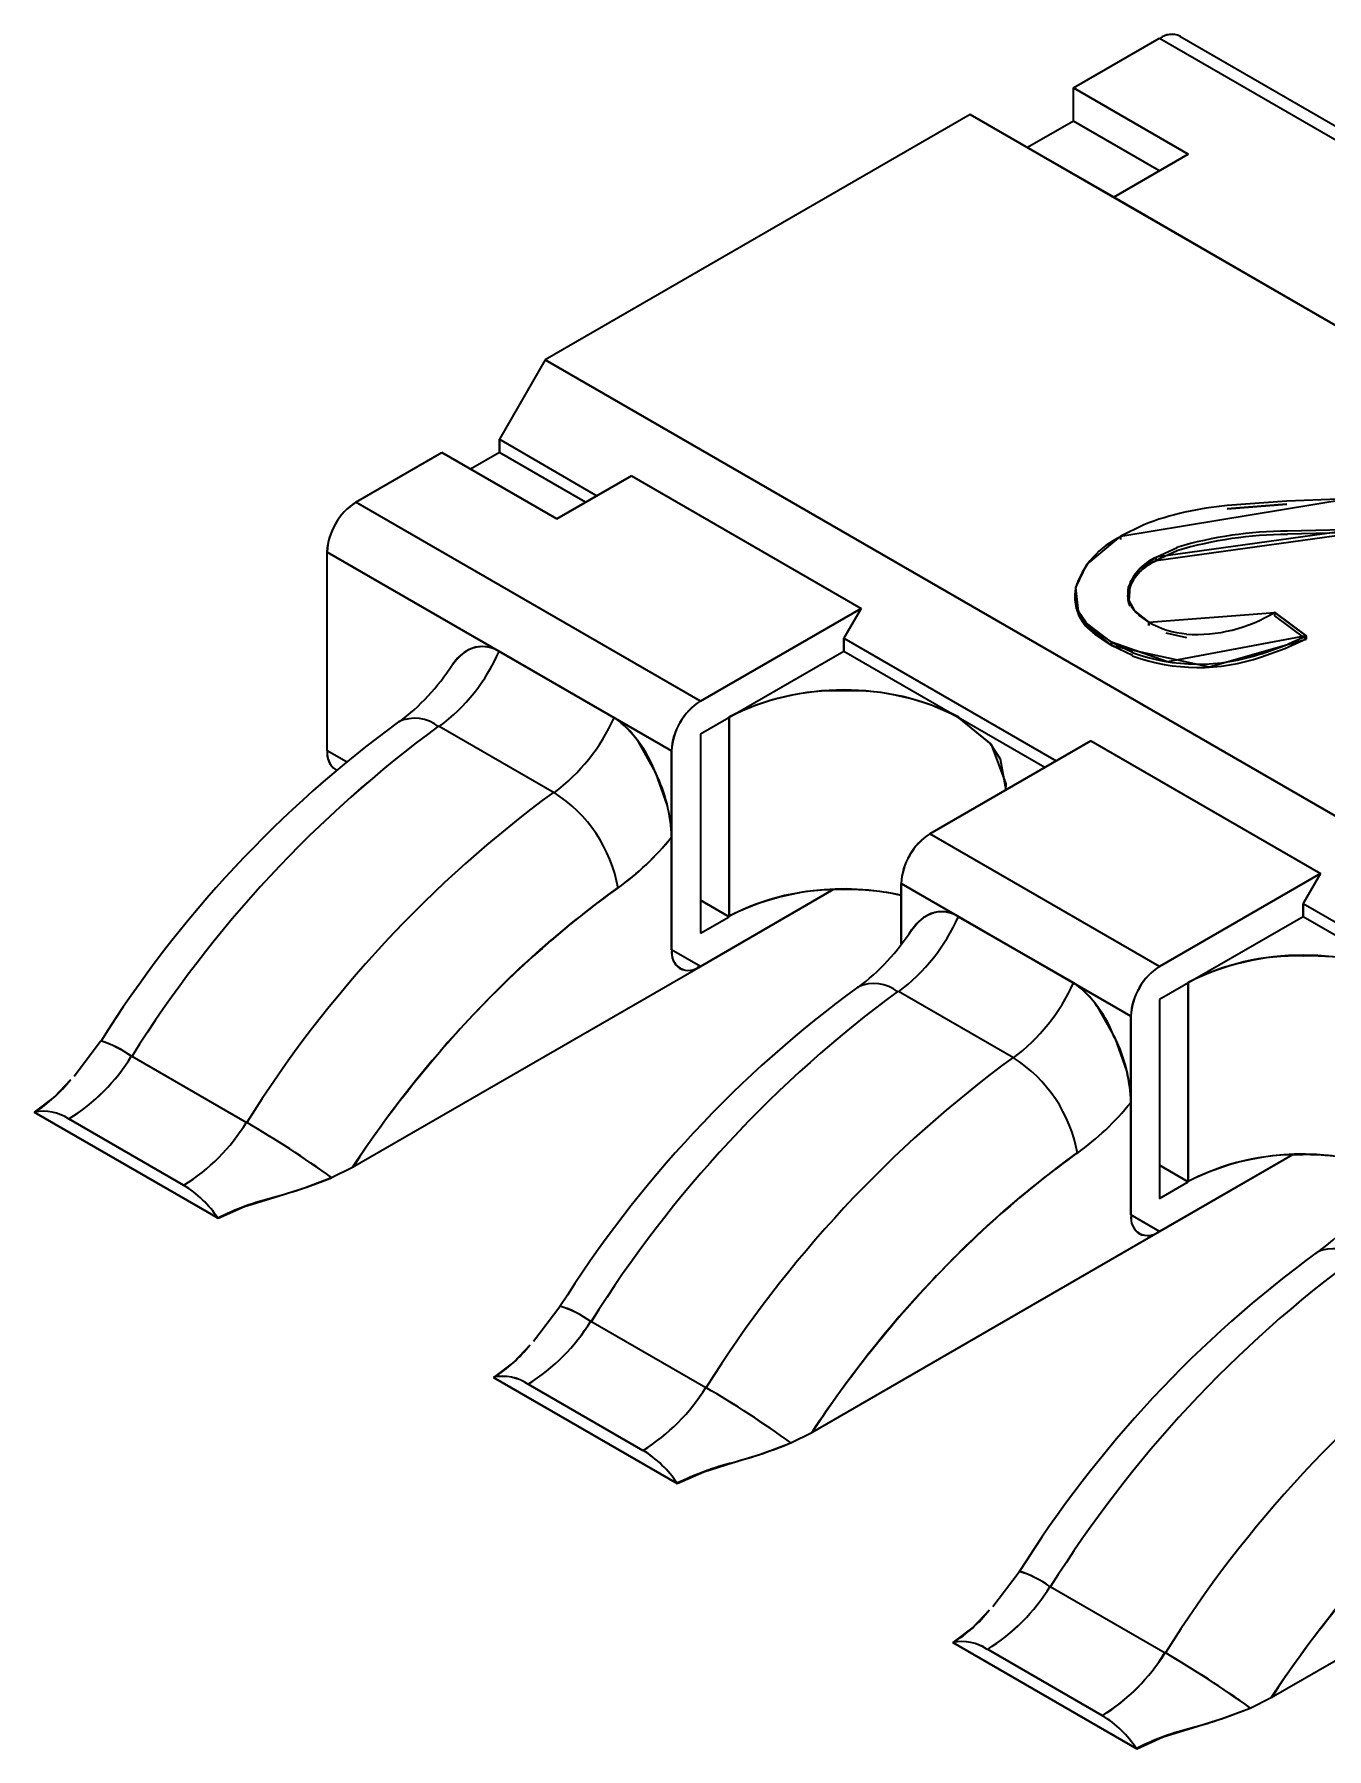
# Model space of a CAD drawing. Extents: x 146 to 1134, y 78 to 926.
# Drawn here: x 800.978 to 802.57, y 853.263 to 855.375 of the extents above; entities that cross this region are included whole.
import ezdxf

# ---------------------------------------------------------------- set-up
doc = ezdxf.new("R2010")
doc.units = 0

msp = doc.modelspace()

# ---------------------------------------------------------------- linework, layer by layer
at = {"color": 7, "lineweight": 35, "ltscale": 0.003062}
for p, q in [((802.2581, 855.3087), (802.3641, 855.3699)), ((802.2581, 855.3087), (802.3641, 855.3699)), ((802.3641, 855.2066), (802.2581, 855.2678)), ((802.3641, 855.2066), (802.2581, 855.2678)), ((801.3742, 854.7983), (801.4803, 854.8596)), ((801.3742, 854.7983), (801.4803, 854.8596)), ((801.657, 854.7983), (801.551, 854.8596)), ((801.657, 854.7983), (801.551, 854.8596))]:
    msp.add_line(p, q, dxfattribs=at)
at = {"color": 7, "lineweight": 35, "ltscale": 0.012247}
for p, q in [((802.3641, 855.3699), (802.7884, 855.1249)), ((802.3641, 855.3699), (802.7884, 855.1249)), ((802.3892, 855.3724), (802.8134, 855.1274)), ((801.7985, 854.5534), (801.3742, 854.7983)), ((801.7985, 854.5534), (801.3742, 854.7983)), ((801.3389, 854.7371), (801.7631, 854.4922)), ((801.7631, 854.4922), (801.3389, 854.7371))]:
    msp.add_line(p, q, dxfattribs=at)
at = {"color": 7, "lineweight": 35, "ltscale": 0.004083}
for p, q in [((802.3995, 855.227), (802.2581, 855.3087)), ((802.2581, 855.3087), (802.3995, 855.227)), ((801.6924, 854.533), (801.551, 854.6146)), ((801.551, 854.6146), (801.6924, 854.533)), ((801.6183, 854.4407), (801.4769, 854.5224)), ((801.6183, 854.4407), (801.4769, 854.5224)), ((802.2581, 854.2064), (802.1166, 854.288)), ((802.1166, 854.288), (802.2581, 854.2064)), ((802.184, 854.1141), (802.0425, 854.1958)), ((802.184, 854.1141), (802.0425, 854.1958)), ((801.0981, 854.1164), (801.2395, 854.0347)), ((801.0981, 854.1164), (801.2395, 854.0347)), ((801.0206, 854.039), (801.162, 853.9573)), ((801.162, 853.9573), (801.0206, 854.039)), ((801.6638, 853.7898), (801.8052, 853.7081)), ((801.6638, 853.7898), (801.8052, 853.7081)), ((801.5863, 853.7124), (801.7277, 853.6307)), ((801.7277, 853.6307), (801.5863, 853.7124)), ((802.2295, 853.4632), (802.3709, 853.3815)), ((802.2295, 853.4632), (802.3709, 853.3815)), ((802.152, 853.3858), (802.2935, 853.3041)), ((802.2935, 853.3041), (802.152, 853.3858))]:
    msp.add_line(p, q, dxfattribs=at)
at = {"color": 7, "lineweight": 35, "ltscale": 0.001021}
for p, q in [((802.2581, 855.2678), (802.2581, 855.3087)), ((802.2581, 855.2678), (802.2581, 855.3087)), ((801.8338, 854.288), (801.7985, 854.3085)), ((801.7985, 854.3085), (801.8338, 854.288))]:
    msp.add_line(p, q, dxfattribs=at)
at = {"color": 7, "lineweight": 35, "ltscale": 0.015105}
msp.add_line((802.1308, 855.276), (801.6075, 854.9739), dxfattribs=at)
msp.add_line((802.1308, 855.276), (801.6075, 854.9739), dxfattribs=at)
at = {"color": 7, "lineweight": 35, "ltscale": 0.06532}
for p, q in [((804.3936, 853.9696), (802.1308, 855.276)), ((802.1308, 855.276), (804.3936, 853.9696)), ((801.6075, 854.9739), (803.8703, 853.6675)), ((803.8703, 853.6675), (801.6075, 854.9739))]:
    msp.add_line(p, q, dxfattribs=at)
at = {"color": 7, "lineweight": 35, "ltscale": 0.001633}
msp.add_line((802.1874, 855.2433), (802.1308, 855.276), dxfattribs=at)
at = {"color": 7, "lineweight": 35, "ltscale": 0.001632}
msp.add_line((802.2581, 855.2678), (802.2015, 855.2352), dxfattribs=at)
msp.add_line((802.2581, 855.2678), (802.2015, 855.2352), dxfattribs=at)
at = {"color": 7, "lineweight": 35, "ltscale": 0.003469}
msp.add_line((802.3076, 855.174), (802.1874, 855.2433), dxfattribs=at)
at = {"color": 7, "lineweight": 35, "ltscale": 0.002653}
for p, q in [((802.3076, 855.174), (802.3995, 855.227)), ((802.3995, 855.227), (802.3076, 855.174)), ((801.6217, 854.778), (801.7136, 854.831)), ((801.7136, 854.831), (801.6217, 854.778))]:
    msp.add_line(p, q, dxfattribs=at)
at = {"color": 7, "lineweight": 35, "ltscale": 0.008165}
for p, q in [((802.5904, 855.0106), (802.3076, 855.174)), ((802.046, 854.3289), (802.3288, 854.1655)), ((802.3288, 854.1655), (802.046, 854.3289))]:
    msp.add_line(p, q, dxfattribs=at)
at = {"color": 7, "lineweight": 35, "ltscale": 0.002828}
msp.add_line((801.6075, 854.9739), (801.551, 854.8759), dxfattribs=at)
msp.add_line((801.6075, 854.9739), (801.551, 854.8759), dxfattribs=at)
at = {"color": 7, "lineweight": 35, "ltscale": 0.000408936}
for p, q in [((801.551, 854.8596), (801.551, 854.8759)), ((801.551, 854.8759), (801.551, 854.8596)), ((801.9752, 854.6146), (801.9752, 854.631)), ((801.9752, 854.631), (801.9752, 854.6146)), ((802.5409, 854.288), (802.5409, 854.3044)), ((802.5409, 854.3044), (802.5409, 854.288))]:
    msp.add_line(p, q, dxfattribs=at)
at = {"color": 7, "lineweight": 35, "ltscale": 0.003471}
msp.add_line((801.551, 854.8759), (801.6712, 854.8065), dxfattribs=at)
msp.add_line((801.551, 854.8759), (801.6712, 854.8065), dxfattribs=at)
at = {"color": 7, "lineweight": 35, "ltscale": 0.004082}
for p, q in [((801.4803, 854.8596), (801.6217, 854.778)), ((801.6217, 854.778), (801.4803, 854.8596))]:
    msp.add_line(p, q, dxfattribs=at)
at = {"color": 7, "lineweight": 35, "ltscale": 0.00102}
for p, q in [((801.551, 854.8596), (801.5156, 854.8392)), ((801.551, 854.8596), (801.5156, 854.8392)), ((801.7985, 854.2676), (801.8338, 854.288)), ((801.7985, 854.2676), (801.8338, 854.288)), ((801.7985, 854.2268), (801.7631, 854.2472)), ((801.7985, 854.2268), (801.7631, 854.2472)), ((802.3995, 853.9614), (802.3641, 853.9818)), ((802.3641, 853.9818), (802.3995, 853.9614)), ((802.3641, 853.941), (802.3995, 853.9614)), ((802.3641, 853.941), (802.3995, 853.9614)), ((802.3641, 853.9002), (802.3288, 853.9206)), ((802.3641, 853.9002), (802.3288, 853.9206))]:
    msp.add_line(p, q, dxfattribs=at)
at = {"color": 7, "lineweight": 35, "ltscale": 0.008164}
for p, q in [((801.7136, 854.831), (801.9965, 854.6677)), ((801.7136, 854.831), (801.9965, 854.6677)), ((802.2793, 854.5044), (802.5621, 854.3411)), ((802.2793, 854.5044), (802.5621, 854.3411)), ((802.3641, 854.2268), (802.0813, 854.3901)), ((802.3641, 854.2268), (802.0813, 854.3901))]:
    msp.add_line(p, q, dxfattribs=at)
at = {"color": 7, "lineweight": 35, "ltscale": 0.00706}
msp.add_line((802.3165, 854.7568), (802.5952, 854.8024), dxfattribs=at)
at = {"color": 7, "lineweight": 35, "ltscale": 0.001841}
for p, q in [((802.5209, 854.7999), (802.4475, 854.7944)), ((802.4475, 854.7903), (802.5209, 854.7959)), ((802.5209, 854.7959), (802.4475, 854.7903))]:
    msp.add_line(p, q, dxfattribs=at)
at = {"color": 7, "lineweight": 35, "ltscale": 0.001857}
msp.add_line((802.5952, 854.8024), (802.5209, 854.7999), dxfattribs=at)
at = {"color": 7, "lineweight": 35, "ltscale": 0.000783412}
msp.add_line((802.3446, 854.7706), (802.3165, 854.7568), dxfattribs=at)
at = {"color": 7, "lineweight": 35, "ltscale": 0.000102234}
for p, q in [((802.3165, 854.7527), (802.3165, 854.7568)), ((802.3597, 854.7267), (802.3597, 854.7308)), ((802.5061, 854.6586), (802.5061, 854.6627)), ((802.3507, 854.6465), (802.3507, 854.6506)), ((802.3507, 854.6506), (802.3507, 854.6465)), ((802.305, 854.622), (802.305, 854.6261)), ((802.305, 854.6261), (802.305, 854.622)), ((802.5447, 854.6299), (802.5447, 854.634)), ((802.5447, 854.634), (802.5447, 854.6299))]:
    msp.add_line(p, q, dxfattribs=at)
at = {"color": 7, "lineweight": 35, "ltscale": 0.006287}
for p, q in [((802.6088, 854.7651), (802.3597, 854.7308)), ((802.3597, 854.7267), (802.6088, 854.761))]:
    msp.add_line(p, q, dxfattribs=at)
at = {"color": 7, "lineweight": 35, "ltscale": 0.002178}
for p, q in [((802.5217, 854.7632), (802.6088, 854.7651)), ((802.6088, 854.761), (802.5217, 854.7591))]:
    msp.add_line(p, q, dxfattribs=at)
at = {"color": 7, "lineweight": 35, "ltscale": 0.006123}
for p, q in [((801.3389, 854.4922), (801.3389, 854.7371)), ((801.3389, 854.4922), (801.3389, 854.7371)), ((801.8338, 854.533), (801.8338, 854.288)), ((801.8338, 854.288), (801.8338, 854.533)), ((801.7985, 854.5126), (801.7985, 854.2676)), ((801.7985, 854.5126), (801.7985, 854.2676)), ((802.3995, 854.2064), (802.3995, 853.9614)), ((802.3995, 853.9614), (802.3995, 854.2064)), ((802.3641, 854.186), (802.3641, 853.941)), ((802.3641, 854.186), (802.3641, 853.941)), ((802.3288, 853.9206), (802.3288, 854.1655)), ((802.3288, 854.1655), (802.3288, 853.9206))]:
    msp.add_line(p, q, dxfattribs=at)
at = {"color": 7, "lineweight": 35, "ltscale": 0.000709586}
for p, q in [((802.3597, 854.7308), (802.3856, 854.7425)), ((802.3856, 854.7384), (802.3597, 854.7267))]:
    msp.add_line(p, q, dxfattribs=at)
at = {"color": 7, "lineweight": 35, "ltscale": 0.005716}
for p, q in [((801.9965, 854.6677), (801.7985, 854.5534)), ((801.7985, 854.5534), (801.9965, 854.6677)), ((802.0813, 854.3901), (802.2793, 854.5044)), ((802.2793, 854.5044), (802.0813, 854.3901)), ((802.5621, 854.3411), (802.3641, 854.2268)), ((802.3641, 854.2268), (802.5621, 854.3411))]:
    msp.add_line(p, q, dxfattribs=at)
at = {"color": 7, "lineweight": 35, "ltscale": 0.001061}
for p, q in [((801.9965, 854.6677), (801.9752, 854.631)), ((801.9965, 854.6677), (801.9752, 854.631)), ((802.5621, 854.3411), (802.5409, 854.3044)), ((802.5621, 854.3411), (802.5409, 854.3044))]:
    msp.add_line(p, q, dxfattribs=at)
at = {"color": 7, "lineweight": 35, "ltscale": 0.000100708}
msp.add_line((802.2598, 854.6825), (802.2598, 854.6785), dxfattribs=at)
at = {"color": 7, "lineweight": 35, "ltscale": 0.003897}
msp.add_line((802.3507, 854.6506), (802.5061, 854.6627), dxfattribs=at)
at = {"color": 7, "lineweight": 35, "ltscale": 0.001201}
for p, q in [((802.5061, 854.6627), (802.5447, 854.634)), ((802.5447, 854.634), (802.5061, 854.6627)), ((802.5447, 854.6299), (802.5061, 854.6586))]:
    msp.add_line(p, q, dxfattribs=at)
at = {"color": 7, "lineweight": 35, "ltscale": 0.00037303}
msp.add_line((802.3507, 854.6506), (802.3386, 854.6592), dxfattribs=at)
at = {"color": 7, "lineweight": 35, "ltscale": 0.007553}
for p, q in [((801.9752, 854.631), (802.2369, 854.4799)), ((801.9752, 854.631), (802.2369, 854.4799)), ((802.5409, 854.3044), (802.8026, 854.1533)), ((802.5409, 854.3044), (802.8026, 854.1533))]:
    msp.add_line(p, q, dxfattribs=at)
at = {"color": 7, "lineweight": 35, "ltscale": 0.000622972}
for p, q in [((802.2844, 854.6401), (802.305, 854.6261)), ((802.305, 854.622), (802.2844, 854.636))]:
    msp.add_line(p, q, dxfattribs=at)
at = {"color": 7, "lineweight": 35, "ltscale": 0.000711801}
for p, q in [((802.305, 854.6261), (802.3306, 854.6137)), ((802.3306, 854.6096), (802.305, 854.622))]:
    msp.add_line(p, q, dxfattribs=at)
at = {"color": 7, "lineweight": 35, "ltscale": 0.000651266}
msp.add_line((802.3717, 854.6376), (802.3972, 854.632), dxfattribs=at)
at = {"color": 7, "lineweight": 35, "ltscale": 0.000758729}
for p, q in [((802.4897, 854.6118), (802.5183, 854.622)), ((802.5183, 854.6179), (802.4897, 854.6077))]:
    msp.add_line(p, q, dxfattribs=at)
at = {"color": 7, "lineweight": 35, "ltscale": 0.000724484}
for p, q in [((802.5183, 854.622), (802.5447, 854.634)), ((802.5447, 854.6299), (802.5183, 854.6179))]:
    msp.add_line(p, q, dxfattribs=at)
at = {"color": 7, "lineweight": 35, "ltscale": 0.00024665}
msp.add_line((801.4995, 854.6063), (801.4933, 854.5985), dxfattribs=at)
at = {"color": 7, "lineweight": 35, "ltscale": 0.00025832}
msp.add_line((801.4998, 854.6062), (801.4933, 854.5981), dxfattribs=at)
at = {"color": 7, "lineweight": 35, "ltscale": 0.005103}
for p, q in [((801.9752, 854.6146), (801.7985, 854.5126)), ((801.9752, 854.6146), (801.7985, 854.5126)), ((802.5409, 854.288), (802.3641, 854.186)), ((802.5409, 854.288), (802.3641, 854.186))]:
    msp.add_line(p, q, dxfattribs=at)
at = {"color": 7, "lineweight": 35, "ltscale": 0.007145}
for p, q in [((802.2227, 854.4717), (801.9752, 854.6146)), ((802.2227, 854.4717), (801.9752, 854.6146)), ((802.7884, 854.1451), (802.5409, 854.288)), ((802.7884, 854.1451), (802.5409, 854.288))]:
    msp.add_line(p, q, dxfattribs=at)
at = {"color": 7, "lineweight": 35, "ltscale": 0.001112}
msp.add_line((801.7438, 854.4653), (801.7218, 854.504), dxfattribs=at)
at = {"color": 7, "lineweight": 35, "ltscale": 0.0006823}
msp.add_line((801.3625, 854.4785), (801.3389, 854.4922), dxfattribs=at)
msp.add_line((801.3625, 854.4785), (801.3389, 854.4922), dxfattribs=at)
at = {"color": 7, "lineweight": 35, "ltscale": 0.006125}
for p, q in [((801.7631, 854.2472), (801.7631, 854.4922)), ((801.7631, 854.4922), (801.7631, 854.2472))]:
    msp.add_line(p, q, dxfattribs=at)
at = {"color": 7, "lineweight": 35, "ltscale": 0.001075}
msp.add_line((801.758, 854.4247), (801.7438, 854.4653), dxfattribs=at)
at = {"color": 7, "lineweight": 35, "ltscale": 0.00018951}
msp.add_line((802.1747, 854.4514), (802.1743, 854.4438), dxfattribs=at)
at = {"color": 7, "lineweight": 35, "ltscale": 0.003467}
for p, q in [((801.7631, 854.2472), (801.7631, 854.3859)), ((801.7631, 854.2472), (801.7631, 854.3859)), ((802.3288, 853.9206), (802.3288, 854.0593)), ((802.3288, 853.9206), (802.3288, 854.0593))]:
    msp.add_line(p, q, dxfattribs=at)
at = {"color": 7, "lineweight": 35, "ltscale": 0.001862}
for p, q in [((802.046, 854.3289), (802.046, 854.2544)), ((802.046, 854.2544), (802.046, 854.3289))]:
    msp.add_line(p, q, dxfattribs=at)
at = {"color": 7, "lineweight": 35, "ltscale": 0.004742}
msp.add_line((801.7985, 854.2268), (801.9627, 854.3217), dxfattribs=at)
at = {"color": 7, "lineweight": 35, "ltscale": 0.004727}
for p, q in [((801.9622, 854.3214), (801.7985, 854.2268)), ((802.5279, 853.9948), (802.3641, 853.9002))]:
    msp.add_line(p, q, dxfattribs=at)
at = {"color": 7, "lineweight": 35, "ltscale": 0.000247597}
msp.add_line((802.0652, 854.2797), (802.059, 854.2719), dxfattribs=at)
at = {"color": 7, "lineweight": 35, "ltscale": 0.000257132}
msp.add_line((802.0654, 854.2795), (802.059, 854.2715), dxfattribs=at)
at = {"color": 7, "lineweight": 35, "ltscale": 0.012369}
msp.add_line((801.37, 853.9794), (801.7985, 854.2268), dxfattribs=at)
msp.add_line((801.37, 853.9794), (801.7985, 854.2268), dxfattribs=at)
at = {"color": 7, "lineweight": 35, "ltscale": 0.001111}
msp.add_line((802.3095, 854.1388), (802.2875, 854.1774), dxfattribs=at)
at = {"color": 7, "lineweight": 35, "ltscale": 0.001341}
for p, q in [((801.0272, 854.0917), (801.0596, 854.1345)), ((801.5929, 853.7651), (801.6253, 853.8079)), ((802.1586, 853.4385), (802.191, 853.4813))]:
    msp.add_line(p, q, dxfattribs=at)
at = {"color": 7, "lineweight": 35, "ltscale": 0.001076}
msp.add_line((802.3237, 854.0981), (802.3095, 854.1388), dxfattribs=at)
at = {"color": 7, "lineweight": 35, "ltscale": 0.000717801}
msp.add_line((801.0229, 854.0869), (801.0032, 854.066), dxfattribs=at)
at = {"color": 7, "lineweight": 35, "ltscale": 0.000781251}
msp.add_line((801.0032, 854.066), (800.9782, 854.0472), dxfattribs=at)
at = {"color": 7, "lineweight": 35, "ltscale": 0.006532}
for p, q in [((800.9782, 854.0472), (801.2045, 853.9165)), ((801.2045, 853.9165), (800.9782, 854.0472)), ((801.5439, 853.7206), (801.7701, 853.5899)), ((801.7701, 853.5899), (801.5439, 853.7206))]:
    msp.add_line(p, q, dxfattribs=at)
at = {"color": 7, "lineweight": 35, "ltscale": 0.004741}
msp.add_line((802.3641, 853.9002), (802.5284, 853.995), dxfattribs=at)
at = {"color": 7, "lineweight": 35, "ltscale": 0.000926172}
for p, q in [((801.3097, 853.9535), (801.3444, 853.9666)), ((802.441, 853.3003), (802.4757, 853.3134))]:
    msp.add_line(p, q, dxfattribs=at)
at = {"color": 7, "lineweight": 35, "ltscale": 0.000717197}
msp.add_line((801.3444, 853.9666), (801.37, 853.9794), dxfattribs=at)
msp.add_line((801.3444, 853.9666), (801.37, 853.9794), dxfattribs=at)
at = {"color": 7, "lineweight": 35, "ltscale": 0.000952786}
for p, q in [((801.2733, 853.9423), (801.3097, 853.9535)), ((802.4046, 853.2891), (802.441, 853.3003))]:
    msp.add_line(p, q, dxfattribs=at)
at = {"color": 7, "lineweight": 35, "ltscale": 0.000891465}
for p, q in [((801.2045, 853.9165), (801.2371, 853.931)), ((801.7701, 853.5899), (801.8027, 853.6044))]:
    msp.add_line(p, q, dxfattribs=at)
at = {"color": 7, "lineweight": 35, "ltscale": 0.000948313}
for p, q in [((801.2371, 853.931), (801.2733, 853.9423)), ((801.8027, 853.6044), (801.8389, 853.6157)), ((802.3684, 853.2778), (802.4046, 853.2891))]:
    msp.add_line(p, q, dxfattribs=at)
at = {"color": 7, "lineweight": 35, "ltscale": 0.012367}
for p, q in [((801.9357, 853.6528), (802.3641, 853.9002)), ((801.9357, 853.6528), (802.3641, 853.9002)), ((802.5014, 853.3262), (802.9298, 853.5736)), ((802.5014, 853.3262), (802.9298, 853.5736))]:
    msp.add_line(p, q, dxfattribs=at)
at = {"color": 7, "lineweight": 35, "ltscale": 0.000716754}
for p, q in [((801.5886, 853.7603), (801.5689, 853.7394)), ((802.1542, 853.4337), (802.1346, 853.4128))]:
    msp.add_line(p, q, dxfattribs=at)
at = {"color": 7, "lineweight": 35, "ltscale": 0.000782471}
for p, q in [((801.5689, 853.7394), (801.5439, 853.7206)), ((802.1346, 853.4128), (802.1096, 853.394))]:
    msp.add_line(p, q, dxfattribs=at)
at = {"color": 7, "lineweight": 35, "ltscale": 0.000719246}
msp.add_line((801.91, 853.6399), (801.9357, 853.6528), dxfattribs=at)
msp.add_line((801.91, 853.6399), (801.9357, 853.6528), dxfattribs=at)
at = {"color": 7, "lineweight": 35, "ltscale": 0.000925101}
msp.add_line((801.8754, 853.627), (801.91, 853.6399), dxfattribs=at)
at = {"color": 7, "lineweight": 35, "ltscale": 0.000953235}
msp.add_line((801.8389, 853.6157), (801.8754, 853.627), dxfattribs=at)
at = {"color": 7, "lineweight": 35, "ltscale": 0.006533}
for p, q in [((802.1096, 853.394), (802.3359, 853.2633)), ((802.3359, 853.2633), (802.1096, 853.394))]:
    msp.add_line(p, q, dxfattribs=at)
at = {"color": 7, "lineweight": 35, "ltscale": 0.000718561}
msp.add_line((802.4757, 853.3134), (802.5014, 853.3262), dxfattribs=at)
msp.add_line((802.4757, 853.3134), (802.5014, 853.3262), dxfattribs=at)
at = {"color": 7, "lineweight": 35, "ltscale": 0.00089007}
msp.add_line((802.3359, 853.2633), (802.3684, 853.2778), dxfattribs=at)
at = {"color": 7, "lineweight": 35}
for points in [[(802.305, 854.6261), (802.2742, 854.6495), (802.2643, 854.6638), (802.2611, 854.6934), (802.2747, 854.7217), (802.3165, 854.7568)], [(802.3597, 854.7308), (802.3401, 854.7166), (802.3279, 854.7001), (802.3263, 854.6772), (802.3333, 854.6646), (802.3507, 854.6506)], [(802.2598, 854.6785), (802.2612, 854.6677), (802.2723, 854.6477), (802.305, 854.622)], [(802.5447, 854.634), (802.3737, 854.6019), (802.305, 854.6261)], [(802.305, 854.622), (802.4255, 854.5955), (802.5447, 854.6299)], [(802.1163, 854.5328), (802.1568, 854.5), (802.1747, 854.4514)], [(802.1166, 854.533), (802.1555, 854.5013), (802.1679, 854.4823), (802.1749, 854.4441)]]:
    msp.add_lwpolyline(points, dxfattribs=at)
for centre, radius, start, end in [((802.3792, 855.3506), 0.0242, 65.3655, 127.9016), ((802.3793, 855.3495), 0.0251, 66.5619, 126.5592), ((801.4175, 854.7325), 0.079, 123.3592, 176.6408), ((801.4107, 854.7391), 0.0696, 121.687, 151.9436), ((802.4787, 854.4188), 0.3767, 94.7468, 110.8689), ((801.4084, 854.735), 0.0696, 148.0564, 178.3131), ((802.3604, 854.6607), 0.1049, 114.5574, 162.4121), ((802.5236, 854.2747), 0.4881, 90.2093, 106.4355), ((802.5236, 854.2706), 0.4881, 90.2093, 106.4355), ((802.3796, 854.6736), 0.0559, 110.5638, 170.878), ((802.3837, 854.6738), 0.0614, 112.7913, 163.1592), ((802.3837, 854.6697), 0.0614, 112.7913, 163.1592), ((802.312, 854.6808), 0.0521, 171.9288, 238.3509), ((802.3116, 854.6846), 0.0517, 171.4608, 238.5191), ((802.3542, 854.6822), 0.0294, 169.8887, 203.9806), ((802.3599, 854.6873), 0.035, 173.2133, 232.8385), ((802.4089, 854.8196), 0.1841, 266.3339, 301.7933), ((802.4077, 854.7531), 0.1173, 240.9626, 264.8555), ((801.5301, 854.582), 0.0386, 57.3713, 141.4267), ((801.5297, 854.5798), 0.0408, 58.5971, 101.6392), ((801.335, 854.7112), 0.2364, 306.9113, 335.8956), ((801.335, 854.7112), 0.2364, 306.9098, 335.8952), ((801.5338, 854.5746), 0.0467, 105.3731, 137.3735), ((802.412, 854.8347), 0.2357, 249.7814, 289.2229), ((802.412, 854.8306), 0.2357, 249.7814, 289.2229), ((801.2642, 854.7449), 0.2717, 306.8201, 327.4236), ((801.9752, 854.2511), 0.3161, 63.3592, 116.6408), ((801.9665, 854.283), 0.2833, 88.2229, 117.9585), ((801.9849, 854.2892), 0.2771, 61.6571, 91.9863), ((801.8418, 854.4875), 0.079, 123.3592, 176.6408), ((801.835, 854.4942), 0.0696, 121.687, 151.9436), ((802.2684, 853.376), 1.4266, 126.1542, 147.891), ((802.3514, 853.3311), 1.4785, 126.2823, 147.9291), ((802.3514, 853.3311), 1.4785, 126.2821, 147.9289), ((801.4467, 854.4848), 0.0475, 51.1742, 114.7169), ((801.4467, 854.4848), 0.0475, 51.1742, 114.7169), ((801.4764, 854.6296), 0.2364, 306.9113, 335.8956), ((801.4764, 854.6296), 0.2364, 306.9098, 335.8952), ((801.6337, 854.4448), 0.1061, 33.9381, 56.3861), ((801.6021, 854.4135), 0.1502, 20.1863, 52.8946), ((801.8326, 854.4901), 0.0696, 148.0564, 178.3131), ((801.363, 854.4888), 0.0242, 172.0984, 234.6345), ((801.3632, 854.489), 0.0243, 172.5601, 238.0916), ((801.5674, 854.3793), 0.1959, 1.9356, 26.1164), ((802.4928, 853.2495), 1.4785, 126.2823, 147.9291), ((802.4928, 853.2495), 1.4785, 126.2821, 147.9289), ((801.524, 854.2924), 0.1759, 10.0913, 57.5405), ((801.524, 854.2924), 0.1759, 10.0913, 57.5405), ((801.5999, 854.3839), 0.1632, 0.6981, 14.4928), ((802.1246, 854.3242), 0.079, 123.3592, 176.6408), ((802.1179, 854.3309), 0.0696, 121.687, 151.9436), ((801.4965, 854.6012), 0.3427, 305.7594, 321.0721), ((801.4988, 854.5988), 0.3393, 305.6843, 321.1497), ((802.1155, 854.3268), 0.0696, 148.0564, 178.3131), ((802.4747, 853.2604), 1.3176, 126.2038, 146.9383), ((802.3705, 853.3768), 1.1618, 125.4493, 136.7758), ((801.9749, 854.0068), 0.3153, 76.9692, 116.6355), ((801.9665, 854.038), 0.2833, 88.2229, 117.9585), ((801.9781, 853.9889), 0.3326, 78.202, 90.4774), ((801.9007, 854.3846), 0.2364, 306.9113, 335.8956), ((801.9007, 854.3846), 0.2364, 306.9098, 335.8952), ((802.0995, 854.248), 0.0467, 105.3731, 137.3735), ((802.0958, 854.2554), 0.0386, 57.3713, 141.4267), ((802.0953, 854.2532), 0.0408, 58.5971, 101.6392), ((801.8299, 854.4183), 0.2717, 306.8201, 327.4236), ((801.7873, 854.2438), 0.0242, 172.0984, 234.6345), ((801.784, 854.2426), 0.0208, 167.536, 312.4639), ((802.5409, 853.9244), 0.3161, 63.3592, 116.6408), ((801.7834, 854.2461), 0.0242, 245.3655, 307.9016), ((802.4075, 854.1609), 0.079, 123.3592, 176.6408), ((802.4007, 854.1676), 0.0696, 121.687, 151.9436), ((802.5322, 853.9564), 0.2833, 88.2229, 117.9585), ((802.5506, 853.9626), 0.2771, 61.6571, 91.9863), ((802.834, 853.0494), 1.4266, 126.1542, 147.891), ((802.0123, 854.1582), 0.0475, 51.1742, 114.7169), ((802.0123, 854.1582), 0.0475, 51.1742, 114.7169), ((802.0421, 854.303), 0.2364, 306.9113, 335.8956), ((802.0421, 854.303), 0.2364, 306.9098, 335.8952), ((802.1994, 854.1182), 0.1061, 33.9381, 56.3861), ((802.1677, 854.0869), 0.1502, 20.1863, 52.8946), ((802.3983, 854.1635), 0.0696, 148.0564, 178.3131), ((802.9171, 853.0045), 1.4785, 126.2823, 147.9291), ((802.9171, 853.0045), 1.4785, 126.2821, 147.9289), ((802.5765, 853.1765), 1.4492, 136.5833, 146.3549), ((801.0233, 854.0144), 0.1259, 53.742, 73.1629), ((801.0236, 854.015), 0.1253, 53.7163, 73.2335), ((802.1332, 854.0526), 0.1959, 1.9356, 26.1164), ((800.8942, 854.2419), 0.2393, 301.9398, 328.3961), ((800.8942, 854.2419), 0.2393, 301.9393, 328.3957), ((803.0585, 852.9229), 1.4785, 126.2823, 147.9291), ((803.0585, 852.9229), 1.4785, 126.2821, 147.9289), ((802.0897, 853.9658), 0.1759, 10.0913, 57.5405), ((802.0897, 853.9658), 0.1759, 10.0913, 57.5405), ((802.1656, 854.0573), 0.1632, 0.6981, 14.4928), ((800.888, 854.1923), 0.171, 301.8773, 322.0052), ((802.0645, 854.2721), 0.3393, 305.6843, 321.1497), ((802.0622, 854.2746), 0.3427, 305.7594, 321.0721), ((800.9894, 853.9941), 0.0544, 55.1237, 101.9063), ((800.9891, 853.9927), 0.0558, 55.7786, 101.3004), ((801.0356, 854.1602), 0.2393, 301.9398, 328.3961), ((801.0356, 854.1602), 0.2393, 301.9393, 328.3957), ((800.5924, 852.925), 1.2846, 54.1713, 59.7516), ((800.5926, 852.9253), 1.2843, 54.1709, 59.7524), ((803.0403, 852.9338), 1.3176, 126.2038, 146.9383), ((802.9362, 853.0502), 1.1618, 125.4493, 136.7758), ((802.5405, 853.6802), 0.3153, 76.9692, 116.6355), ((802.5322, 853.7114), 0.2833, 88.2229, 117.9585), ((802.5438, 853.6623), 0.3326, 78.202, 90.4774), ((801.1074, 854.551), 0.6307, 285.248, 292.073), ((801.0923, 853.843), 0.134, 33.2287, 58.601), ((801.0898, 853.8404), 0.1376, 33.5667, 58.2797), ((802.3956, 854.0917), 0.2717, 306.8201, 327.4236), ((801.3465, 853.6374), 0.3134, 103.5096, 116.968), ((802.353, 853.9172), 0.0242, 172.0984, 234.6345), ((802.3497, 853.916), 0.0208, 167.536, 312.4639), ((802.3491, 853.9195), 0.0242, 245.3655, 307.9016), ((803.3997, 852.7228), 1.4266, 126.1542, 147.891), ((803.4828, 852.6779), 1.4785, 126.2823, 147.9291), ((803.4828, 852.6779), 1.4785, 126.2821, 147.9289), ((802.578, 853.8316), 0.0475, 51.1742, 114.7169), ((802.578, 853.8316), 0.0475, 51.1742, 114.7169), ((803.1422, 852.8499), 1.4492, 136.5833, 146.3549), ((801.5893, 853.6884), 0.1253, 53.7163, 73.2335), ((801.589, 853.6878), 0.1259, 53.742, 73.1629), ((801.4598, 853.9153), 0.2393, 301.9398, 328.3961), ((801.4598, 853.9153), 0.2393, 301.9393, 328.3957), ((803.6242, 852.5963), 1.4785, 126.2823, 147.9291), ((803.6242, 852.5963), 1.4785, 126.2821, 147.9289), ((801.4537, 853.8657), 0.171, 301.8773, 322.0052), ((801.5551, 853.6675), 0.0544, 55.1237, 101.9063), ((801.5548, 853.666), 0.0558, 55.7786, 101.3004), ((801.6013, 853.8336), 0.2393, 301.9398, 328.3961), ((801.6013, 853.8336), 0.2393, 301.9393, 328.3957), ((801.1581, 852.5984), 1.2846, 54.1713, 59.7516), ((801.1583, 852.5987), 1.2843, 54.1709, 59.7524), ((803.606, 852.6072), 1.3176, 126.2038, 146.9383), ((801.658, 853.5164), 0.134, 33.2287, 58.601), ((801.6555, 853.5138), 0.1376, 33.5667, 58.2797), ((801.673, 854.2244), 0.6307, 285.248, 292.073), ((801.9122, 853.3108), 0.3134, 103.5096, 116.968), ((803.7079, 852.5233), 1.4492, 136.5833, 146.3549), ((802.1547, 853.3612), 0.1259, 53.742, 73.1629), ((802.155, 853.3618), 0.1253, 53.7163, 73.2335), ((802.0255, 853.5887), 0.2393, 301.9398, 328.3961), ((802.0255, 853.5887), 0.2393, 301.9393, 328.3957), ((802.0193, 853.5391), 0.171, 301.8773, 322.0052), ((802.1207, 853.3409), 0.0544, 55.1237, 101.9063), ((802.1205, 853.3395), 0.0558, 55.7786, 101.3004), ((802.1669, 853.507), 0.2393, 301.9398, 328.3961), ((802.167, 853.507), 0.2393, 301.9393, 328.3957), ((801.7238, 852.2719), 1.2846, 54.1713, 59.7516), ((801.7239, 852.2721), 1.2843, 54.1709, 59.7524), ((802.2387, 853.8978), 0.6307, 285.248, 292.073), ((802.2236, 853.1898), 0.134, 33.2287, 58.601), ((802.2211, 853.1872), 0.1376, 33.5667, 58.2797), ((802.4779, 852.9842), 0.3134, 103.5096, 116.968)]:
    msp.add_arc(centre, radius, start, end, dxfattribs=at)

doc.saveas('drawing.dxf')
